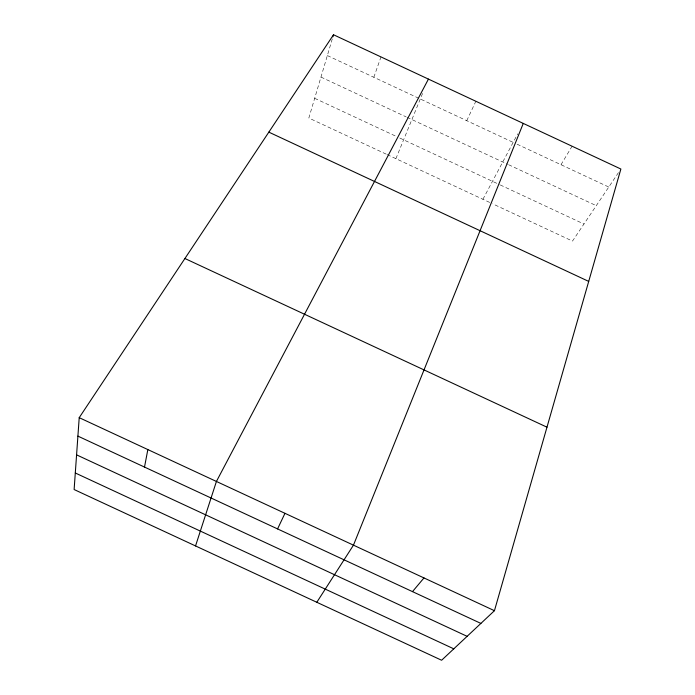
<?xml version="1.0" encoding="UTF-8"?>
<svg xmlns="http://www.w3.org/2000/svg" width="695" height="695" viewBox="0 0 695 695"><rect width="100%" height="100%" fill="white"/><g stroke="black" fill="none" stroke-linecap="round" stroke-linejoin="round"><path stroke-width="0.52" stroke-dasharray="3.48 2.61" d="M332.28 38.911L308.832 118.02L386.238 154.151M373.832 77.275L380.982 56.929M395.907 158.668L423.55 91.036M466.753 120.687L475.858 101.261M482.921 199.283L517.714 133.84M560.995 164.715L572.081 146.228M618.454 172.629L572.489 241.095L492.659 203.826M327.345 55.557L513.179 142.379M517.08 144.195L608.785 187.042M320.96 77.084L406.097 116.847M407.062 117.299L507.619 164.263M508.601 164.715L596.275 205.668M314.67 98.299L395.881 136.211M399.747 138.018L499.288 184.496M500.261 184.957L583.948 224.033M387.202 154.603L491.686 203.374"/><path stroke-width="1.04" d="M79.213 417.669L74.122 489.541L441.62 660.25L494.449 610.697L620.878 169.024L333.513 34.75L79.213 417.669L494.449 610.697M144.508 467.075L147.844 449.569M332.896 36.835L333.513 34.75M195.538 545.94L216.423 481.453L428.433 79.1M523.266 123.415L353.46 545.158L316.816 602.278M277.574 528.921L284.967 513.318M412.491 591.627L423.976 577.936M77.91 436.121L480.888 623.415M76.58 454.86L467.118 636.333M75.295 472.991L453.792 648.835M268.835 132.137L588.708 281.406M184.913 258.514L546.982 427.19"/></g></svg>
